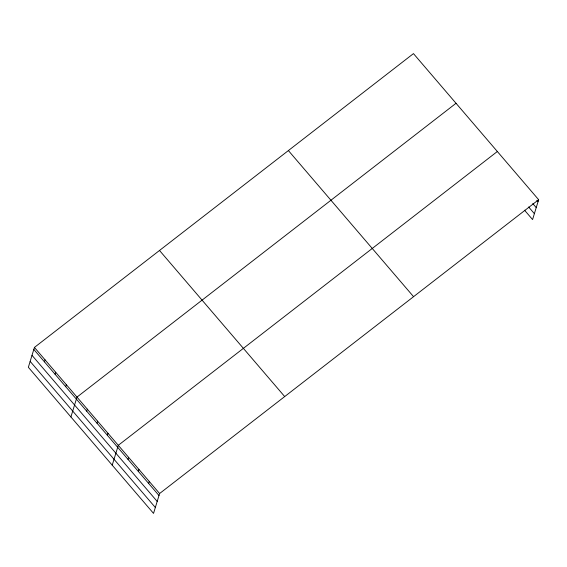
<?xml version="1.0" encoding="UTF-8"?>
<svg xmlns="http://www.w3.org/2000/svg" width="567" height="567" viewBox="0 0 567 567"><rect width="100%" height="100%" fill="white"/><g stroke="black" fill="none" stroke-linecap="round" stroke-linejoin="round"><path stroke-width="0.85" d="M34.424 347.429L28.35 367.288L153.537 513.39L159.603 493.531L538.65 199.712L413.463 53.61L34.424 347.429L159.603 493.531M44.453 361.845L45.062 359.847M55.091 374.27L55.701 372.264M65.729 386.687L66.346 384.681M70.91 416.958L76.984 397.098L456.031 103.286M86.701 411.16L87.311 409.154M97.028 423.209L97.637 421.21M107.354 435.265L107.971 433.259M112.223 465.174L118.297 445.315L497.337 151.502M128.007 459.369L128.624 457.371M138.341 471.425L138.95 469.419M148.667 483.481L149.277 481.475M538.65 199.712L532.576 219.571L524.546 210.201M536.892 200.378L538.04 201.717M532.796 203.596L536.233 207.607M528.642 206.983L534.383 213.681M288.383 150.567L413.563 296.676M159.504 250.465L284.691 396.567M33.807 349.428L158.994 495.53M32.007 355.325L157.194 501.426M30.15 361.392L155.337 507.493"/></g></svg>
